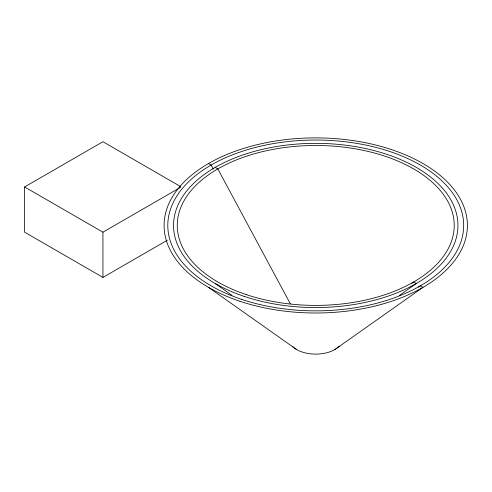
<?xml version="1.0" encoding="UTF-8"?>
<svg xmlns="http://www.w3.org/2000/svg" width="492" height="492" viewBox="0 0 492 492"><rect width="100%" height="100%" fill="white"/><g stroke="black" fill="none" stroke-linecap="round" stroke-linejoin="round"><path stroke-width="0.74" d="M411.779 283.3L413.655 281.978L416.293 283.497L399.418 295.403M418.471 287.162L420.346 285.84L422.979 287.359L334.855 349.548M167.329 240.225L102.933 277.402L24.6 232.175L24.6 186.948L102.933 141.721L180.601 186.566M24.6 186.948L102.933 232.175L180.601 187.335M208.497 163.528L211.136 165.048L213.307 169.1M215.188 167.391L217.821 168.91L290.354 303.847M215.188 283.497L232.064 295.403M208.497 287.359L296.627 349.548M102.933 232.175L102.933 277.402M339.148 346.313A27.035 15.609 0 0 1 292.845 346.811M246.498 294.683A138.473 79.95 0 0 0 454.214 225.447A138.473 79.95 0 0 0 246.498 156.204A138.473 79.95 0 0 0 246.498 294.683M244.641 296.547A142.2 82.102 0 0 0 457.941 225.447A142.2 82.102 0 0 0 244.641 154.347A142.2 82.102 0 0 0 244.641 296.547M241.769 299.413A147.932 85.411 0 0 0 463.673 225.447A147.932 85.411 0 0 0 241.769 151.475A147.932 85.411 0 0 0 241.769 299.413M239.912 301.276A151.659 87.564 0 0 0 467.4 225.447A151.659 87.564 0 0 0 239.912 149.617A151.659 87.564 0 0 0 239.912 301.276"/></g></svg>
